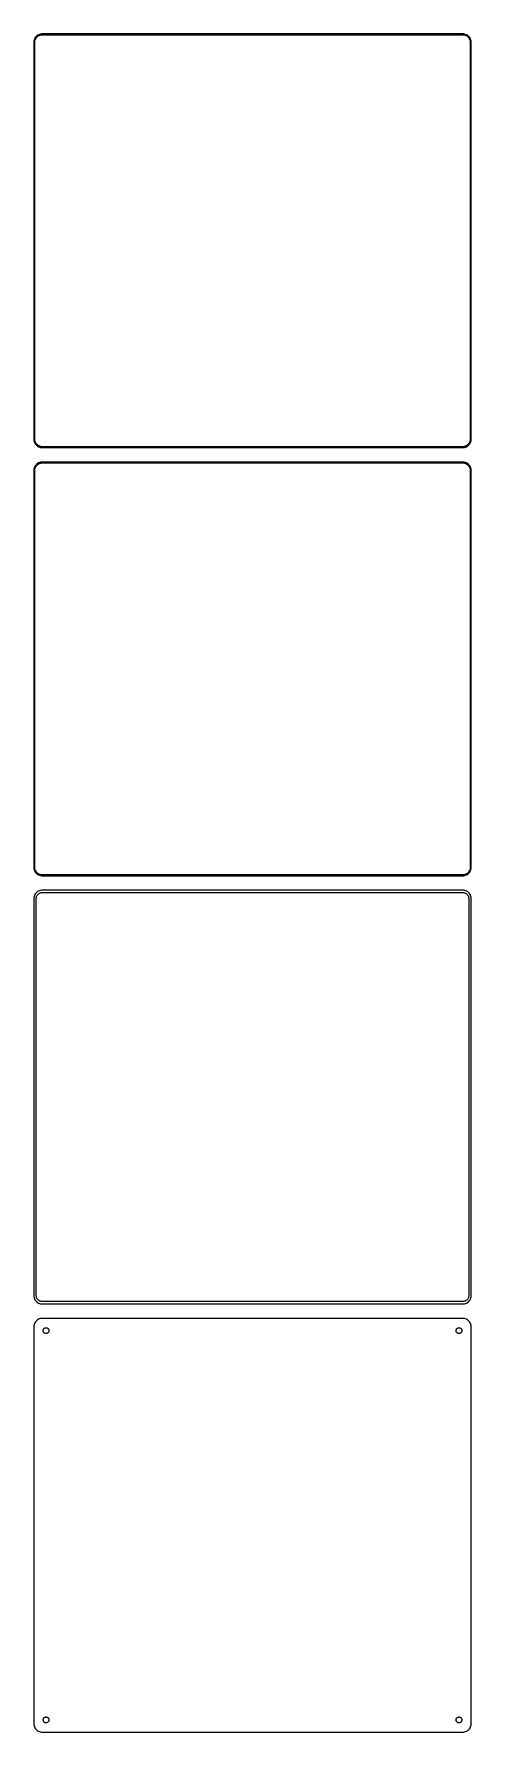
# Model space of a CAD drawing. Header units: metres. Extents: x -135 to 135, y 665 to 1711.
import ezdxf

# ---------------------------------------------------------------- set-up
doc = ezdxf.new("R2010")
doc.units = ezdxf.units.M

msp = doc.modelspace()

# ---------------------------------------------------------------- linework, layer by layer
for p, q in [((-134.961, 1707.13), (-135, 1706.5)), ((-134.843, 1707.74), (-134.961, 1707.13)), ((-134.649, 1708.34), (-134.843, 1707.74)), ((-134.382, 1708.91), (-134.649, 1708.34)), ((-134.5, 1706.25), (-134.463, 1706.85)), ((-134.463, 1706.85), (-134.351, 1707.43)), ((-134.045, 1709.44), (-134.382, 1708.91)), ((-134.351, 1707.43), (-134.166, 1708)), ((-134.166, 1708), (-133.912, 1708.54)), ((-133.645, 1709.92), (-134.045, 1709.44)), ((-133.912, 1708.54), (-133.593, 1709.04)), ((-133.187, 1710.35), (-133.645, 1709.92)), ((-133.593, 1709.04), (-133.213, 1709.5)), ((-133.213, 1709.5), (-132.778, 1709.91)), ((-132.679, 1710.72), (-133.187, 1710.35)), ((-132.778, 1709.91), (-132.295, 1710.26)), ((-132.129, 1711.02), (-132.679, 1710.72)), ((-132.295, 1710.26), (-131.772, 1710.55)), ((-131.545, 1711.26), (-132.129, 1711.02)), ((-131.772, 1710.55), (-131.218, 1710.77)), ((-130.937, 1711.41), (-131.545, 1711.26)), ((-131.218, 1710.77), (-130.64, 1710.92)), ((-130.314, 1711.49), (-130.937, 1711.41)), ((-130.64, 1710.92), (-130.048, 1710.99)), ((130.314, 1711.49), (-130.314, 1711.49)), ((-130.048, 1710.99), (130.048, 1710.99)), ((130.048, 1710.99), (130.64, 1710.92)), ((130.937, 1711.41), (130.314, 1711.49)), ((130.64, 1710.92), (131.218, 1710.77)), ((131.545, 1711.26), (130.937, 1711.41)), ((131.218, 1710.77), (131.772, 1710.55)), ((132.129, 1711.02), (131.545, 1711.26)), ((131.772, 1710.55), (132.295, 1710.26)), ((132.679, 1710.72), (132.129, 1711.02)), ((132.295, 1710.26), (132.778, 1709.91)), ((133.187, 1710.35), (132.679, 1710.72)), ((132.778, 1709.91), (133.213, 1709.5)), ((133.645, 1709.92), (133.187, 1710.35)), ((133.213, 1709.5), (133.593, 1709.04)), ((133.593, 1709.04), (133.912, 1708.54)), ((134.045, 1709.44), (133.645, 1709.92)), ((133.912, 1708.54), (134.166, 1708)), ((134.382, 1708.91), (134.045, 1709.44)), ((134.166, 1708), (134.351, 1707.43)), ((134.351, 1707.43), (134.463, 1706.85)), ((134.649, 1708.34), (134.382, 1708.91)), ((134.463, 1706.85), (134.5, 1706.25)), ((134.843, 1707.74), (134.649, 1708.34)), ((134.961, 1707.13), (134.843, 1707.74)), ((135, 1706.5), (134.961, 1707.13)), ((-135, 1706.5), (-135, 1461.5)), ((-134.5, 1461.75), (-134.5, 1706.25)), ((134.5, 1706.25), (134.5, 1461.75)), ((135, 1461.5), (135, 1706.5)), ((-135, 1461.5), (-134.961, 1460.87)), ((-134.961, 1460.87), (-134.843, 1460.26)), ((-134.843, 1460.26), (-134.649, 1459.66)), ((-134.649, 1459.66), (-134.382, 1459.09)), ((-134.463, 1461.15), (-134.5, 1461.75)), ((-134.351, 1460.57), (-134.463, 1461.15)), ((-134.382, 1459.09), (-134.045, 1458.56)), ((-134.166, 1460), (-134.351, 1460.57)), ((-133.912, 1459.46), (-134.166, 1460)), ((-134.045, 1458.56), (-133.645, 1458.08)), ((-133.593, 1458.96), (-133.912, 1459.46)), ((-133.645, 1458.08), (-133.187, 1457.65)), ((-133.213, 1458.5), (-133.593, 1458.96)), ((-132.778, 1458.09), (-133.213, 1458.5)), ((-133.187, 1457.65), (-132.679, 1457.28)), ((-132.295, 1457.74), (-132.778, 1458.09)), ((-132.679, 1457.28), (-132.129, 1456.98)), ((-131.772, 1457.45), (-132.295, 1457.74)), ((-132.129, 1456.98), (-131.545, 1456.74)), ((-131.218, 1457.23), (-131.772, 1457.45)), ((-131.545, 1456.74), (-130.937, 1456.59)), ((-130.64, 1457.08), (-131.218, 1457.23)), ((-130.937, 1456.59), (-130.314, 1456.51)), ((-130.048, 1457.01), (-130.64, 1457.08)), ((-130.314, 1456.51), (130.314, 1456.51)), ((130.048, 1457.01), (-130.048, 1457.01)), ((130.64, 1457.08), (130.048, 1457.01)), ((130.314, 1456.51), (130.937, 1456.59)), ((131.218, 1457.23), (130.64, 1457.08)), ((130.937, 1456.59), (131.545, 1456.74)), ((131.772, 1457.45), (131.218, 1457.23)), ((131.545, 1456.74), (132.129, 1456.98)), ((132.295, 1457.74), (131.772, 1457.45)), ((132.129, 1456.98), (132.679, 1457.28)), ((132.778, 1458.09), (132.295, 1457.74)), ((132.679, 1457.28), (133.187, 1457.65)), ((133.213, 1458.5), (132.778, 1458.09)), ((133.187, 1457.65), (133.645, 1458.08)), ((133.593, 1458.96), (133.213, 1458.5)), ((133.912, 1459.46), (133.593, 1458.96)), ((133.645, 1458.08), (134.045, 1458.56)), ((134.166, 1460), (133.912, 1459.46)), ((134.045, 1458.56), (134.382, 1459.09)), ((134.351, 1460.57), (134.166, 1460)), ((134.463, 1461.15), (134.351, 1460.57)), ((134.382, 1459.09), (134.649, 1459.66)), ((134.5, 1461.75), (134.463, 1461.15)), ((134.649, 1459.66), (134.843, 1460.26)), ((134.843, 1460.26), (134.961, 1460.87)), ((134.961, 1460.87), (135, 1461.5)), ((-134.382, 1444.91), (-134.649, 1444.34)), ((-134.045, 1445.44), (-134.382, 1444.91)), ((-133.645, 1445.92), (-134.045, 1445.44)), ((-133.912, 1444.54), (-133.593, 1445.04)), ((-133.187, 1446.35), (-133.645, 1445.92)), ((-133.593, 1445.04), (-133.213, 1445.5)), ((-133.213, 1445.5), (-132.778, 1445.91)), ((-132.679, 1446.72), (-133.187, 1446.35)), ((-132.778, 1445.91), (-132.295, 1446.26)), ((-132.129, 1447.02), (-132.679, 1446.72)), ((-132.295, 1446.26), (-131.772, 1446.55)), ((-131.545, 1447.26), (-132.129, 1447.02)), ((-131.772, 1446.55), (-131.218, 1446.77)), ((-130.937, 1447.41), (-131.545, 1447.26)), ((-131.218, 1446.77), (-130.64, 1446.92)), ((-130.314, 1447.49), (-130.937, 1447.41)), ((-130.64, 1446.92), (-130.048, 1446.99)), ((130.314, 1447.49), (-130.314, 1447.49)), ((-130.048, 1446.99), (130.048, 1446.99)), ((130.048, 1446.99), (130.64, 1446.92)), ((130.937, 1447.41), (130.314, 1447.49)), ((130.64, 1446.92), (131.218, 1446.77)), ((131.545, 1447.26), (130.937, 1447.41)), ((131.218, 1446.77), (131.772, 1446.55)), ((132.129, 1447.02), (131.545, 1447.26)), ((131.772, 1446.55), (132.295, 1446.26)), ((132.679, 1446.72), (132.129, 1447.02)), ((132.295, 1446.26), (132.778, 1445.91)), ((133.187, 1446.35), (132.679, 1446.72)), ((132.778, 1445.91), (133.213, 1445.5)), ((133.645, 1445.92), (133.187, 1446.35)), ((133.213, 1445.5), (133.593, 1445.04)), ((133.593, 1445.04), (133.912, 1444.54)), ((134.045, 1445.44), (133.645, 1445.92)), ((134.382, 1444.91), (134.045, 1445.44)), ((134.649, 1444.34), (134.382, 1444.91)), ((-134.961, 1443.13), (-135, 1442.5)), ((-135, 1442.5), (-135, 1197.5)), ((-134.843, 1443.74), (-134.961, 1443.13)), ((-134.649, 1444.34), (-134.843, 1443.74)), ((-134.5, 1442.25), (-134.463, 1442.85)), ((-134.5, 1197.75), (-134.5, 1442.25)), ((-134.463, 1442.85), (-134.351, 1443.43)), ((-134.351, 1443.43), (-134.166, 1444)), ((-134.166, 1444), (-133.912, 1444.54)), ((133.912, 1444.54), (134.166, 1444)), ((134.166, 1444), (134.351, 1443.43)), ((134.351, 1443.43), (134.463, 1442.85)), ((134.463, 1442.85), (134.5, 1442.25)), ((134.5, 1442.25), (134.5, 1197.75)), ((134.843, 1443.74), (134.649, 1444.34)), ((134.961, 1443.13), (134.843, 1443.74)), ((135, 1442.5), (134.961, 1443.13)), ((135, 1197.5), (135, 1442.5)), ((-135, 1197.5), (-134.961, 1196.87)), ((-134.961, 1196.87), (-134.843, 1196.26)), ((-134.843, 1196.26), (-134.649, 1195.66)), ((-134.649, 1195.66), (-134.382, 1195.09)), ((-134.463, 1197.15), (-134.5, 1197.75)), ((-134.351, 1196.57), (-134.463, 1197.15)), ((-134.382, 1195.09), (-134.045, 1194.56)), ((-134.166, 1196), (-134.351, 1196.57)), ((-133.912, 1195.46), (-134.166, 1196)), ((-134.045, 1194.56), (-133.645, 1194.08)), ((-133.593, 1194.96), (-133.912, 1195.46)), ((-133.645, 1194.08), (-133.187, 1193.65)), ((-133.213, 1194.5), (-133.593, 1194.96)), ((-132.778, 1194.09), (-133.213, 1194.5)), ((-133.187, 1193.65), (-132.679, 1193.28)), ((-132.295, 1193.74), (-132.778, 1194.09)), ((-131.772, 1193.45), (-132.295, 1193.74)), ((132.295, 1193.74), (131.772, 1193.45)), ((132.778, 1194.09), (132.295, 1193.74)), ((132.679, 1193.28), (133.187, 1193.65)), ((133.213, 1194.5), (132.778, 1194.09)), ((133.187, 1193.65), (133.645, 1194.08)), ((133.593, 1194.96), (133.213, 1194.5)), ((133.912, 1195.46), (133.593, 1194.96)), ((133.645, 1194.08), (134.045, 1194.56)), ((134.166, 1196), (133.912, 1195.46)), ((134.045, 1194.56), (134.382, 1195.09)), ((134.351, 1196.57), (134.166, 1196)), ((134.463, 1197.15), (134.351, 1196.57)), ((134.382, 1195.09), (134.649, 1195.66)), ((134.5, 1197.75), (134.463, 1197.15)), ((134.649, 1195.66), (134.843, 1196.26)), ((134.843, 1196.26), (134.961, 1196.87)), ((134.961, 1196.87), (135, 1197.5)), ((-132.679, 1193.28), (-132.129, 1192.98)), ((-132.129, 1192.98), (-131.545, 1192.74)), ((-131.545, 1183.26), (-132.129, 1183.02)), ((-131.218, 1193.23), (-131.772, 1193.45)), ((-131.545, 1192.74), (-130.937, 1192.59)), ((-130.937, 1183.41), (-131.545, 1183.26)), ((-130.64, 1193.08), (-131.218, 1193.23)), ((-130.937, 1192.59), (-130.314, 1192.51)), ((-130.314, 1183.49), (-130.937, 1183.41)), ((-130.048, 1193.01), (-130.64, 1193.08)), ((-130.314, 1192.51), (130.314, 1192.51)), ((130.314, 1183.49), (-130.314, 1183.49)), ((130.048, 1193.01), (-130.048, 1193.01)), ((130.64, 1193.08), (130.048, 1193.01)), ((130.314, 1192.51), (130.937, 1192.59)), ((130.937, 1183.41), (130.314, 1183.49)), ((131.218, 1193.23), (130.64, 1193.08)), ((130.937, 1192.59), (131.545, 1192.74)), ((131.545, 1183.26), (130.937, 1183.41)), ((131.772, 1193.45), (131.218, 1193.23)), ((131.545, 1192.74), (132.129, 1192.98)), ((132.129, 1183.02), (131.545, 1183.26)), ((132.129, 1192.98), (132.679, 1193.28)), ((-134.961, 1179.13), (-135, 1178.5)), ((-135, 1178.5), (-135, 933.5)), ((-134.843, 1179.74), (-134.961, 1179.13)), ((-134.649, 1180.34), (-134.843, 1179.74)), ((-134.382, 1180.91), (-134.649, 1180.34)), ((-134.045, 1181.44), (-134.382, 1180.91)), ((-133.645, 1181.92), (-134.045, 1181.44)), ((-133.187, 1182.35), (-133.645, 1181.92)), ((-133.619, 1178.25), (-133.589, 1178.73)), ((-133.619, 933.75), (-133.619, 1178.25)), ((-133.589, 1178.73), (-133.498, 1179.21)), ((-133.498, 1179.21), (-133.348, 1179.67)), ((-133.348, 1179.67), (-133.141, 1180.11)), ((-132.679, 1182.72), (-133.187, 1182.35)), ((-133.141, 1180.11), (-132.88, 1180.52)), ((-132.88, 1180.52), (-132.571, 1180.9)), ((-132.129, 1183.02), (-132.679, 1182.72)), ((-132.571, 1180.9), (-132.216, 1181.23)), ((-132.216, 1181.23), (-131.823, 1181.52)), ((-131.823, 1181.52), (-131.398, 1181.75)), ((-131.398, 1181.75), (-130.946, 1181.93)), ((-130.946, 1181.93), (-130.475, 1182.05)), ((-130.475, 1182.05), (-129.993, 1182.11)), ((-129.993, 1182.11), (129.993, 1182.11)), ((129.993, 1182.11), (130.475, 1182.05)), ((130.475, 1182.05), (130.946, 1181.93)), ((130.946, 1181.93), (131.398, 1181.75)), ((131.398, 1181.75), (131.823, 1181.52)), ((131.823, 1181.52), (132.216, 1181.23)), ((132.679, 1182.72), (132.129, 1183.02)), ((132.216, 1181.23), (132.571, 1180.9)), ((132.571, 1180.9), (132.88, 1180.52)), ((133.187, 1182.35), (132.679, 1182.72)), ((132.88, 1180.52), (133.141, 1180.11)), ((133.141, 1180.11), (133.348, 1179.67)), ((133.645, 1181.92), (133.187, 1182.35)), ((133.348, 1179.67), (133.498, 1179.21)), ((133.498, 1179.21), (133.589, 1178.73)), ((133.589, 1178.73), (133.619, 1178.25)), ((133.619, 1178.25), (133.619, 933.75)), ((134.045, 1181.44), (133.645, 1181.92)), ((134.382, 1180.91), (134.045, 1181.44)), ((134.649, 1180.34), (134.382, 1180.91)), ((134.843, 1179.74), (134.649, 1180.34)), ((134.961, 1179.13), (134.843, 1179.74)), ((135, 1178.5), (134.961, 1179.13)), ((135, 933.5), (135, 1178.5)), ((-135, 933.5), (-134.961, 932.873)), ((-134.961, 932.873), (-134.843, 932.257)), ((-134.843, 932.257), (-134.649, 931.659)), ((-133.589, 933.265), (-133.619, 933.75)), ((-133.498, 932.788), (-133.589, 933.265)), ((-133.348, 932.326), (-133.498, 932.788)), ((-133.141, 931.886), (-133.348, 932.326)), ((-132.88, 931.476), (-133.141, 931.886)), ((133.141, 931.886), (132.88, 931.476)), ((133.348, 932.326), (133.141, 931.886)), ((133.498, 932.788), (133.348, 932.326)), ((133.589, 933.265), (133.498, 932.788)), ((133.619, 933.75), (133.589, 933.265)), ((134.649, 931.659), (134.843, 932.257)), ((134.843, 932.257), (134.961, 932.873)), ((134.961, 932.873), (135, 933.5)), ((-134.649, 931.659), (-134.382, 931.091)), ((-134.382, 931.091), (-134.045, 930.561)), ((-134.045, 930.561), (-133.645, 930.077)), ((-133.645, 930.077), (-133.187, 929.647)), ((-133.187, 929.647), (-132.679, 929.278)), ((-132.571, 931.101), (-132.88, 931.476)), ((-132.679, 929.278), (-132.129, 928.976)), ((-132.216, 930.769), (-132.571, 931.101)), ((-131.823, 930.483), (-132.216, 930.769)), ((-132.129, 928.976), (-131.545, 928.745)), ((-131.398, 930.249), (-131.823, 930.483)), ((-131.545, 928.745), (-130.937, 928.589)), ((-130.946, 930.07), (-131.398, 930.249)), ((-130.475, 929.949), (-130.946, 930.07)), ((-130.937, 928.589), (-130.314, 928.51)), ((-129.993, 929.888), (-130.475, 929.949)), ((-130.314, 928.51), (130.314, 928.51)), ((129.993, 929.888), (-129.993, 929.888)), ((130.475, 929.949), (129.993, 929.888)), ((130.314, 928.51), (130.937, 928.589)), ((130.946, 930.07), (130.475, 929.949)), ((130.937, 928.589), (131.545, 928.745)), ((131.398, 930.249), (130.946, 930.07)), ((131.823, 930.483), (131.398, 930.249)), ((131.545, 928.745), (132.129, 928.976)), ((132.216, 930.769), (131.823, 930.483)), ((132.129, 928.976), (132.679, 929.278)), ((132.571, 931.101), (132.216, 930.769)), ((132.88, 931.476), (132.571, 931.101)), ((132.679, 929.278), (133.187, 929.647)), ((133.187, 929.647), (133.645, 930.077)), ((133.645, 930.077), (134.045, 930.561)), ((134.045, 930.561), (134.382, 931.091)), ((134.382, 931.091), (134.649, 931.659)), ((-134.961, 915.127), (-135, 914.5)), ((-135, 914.5), (-135, 669.5)), ((-134.843, 915.743), (-134.961, 915.127)), ((-134.649, 916.341), (-134.843, 915.743)), ((-134.382, 916.909), (-134.649, 916.341)), ((-134.045, 917.439), (-134.382, 916.909)), ((-133.645, 917.923), (-134.045, 917.439)), ((-133.187, 918.353), (-133.645, 917.923)), ((-132.679, 918.722), (-133.187, 918.353)), ((-132.129, 919.024), (-132.679, 918.722)), ((-131.545, 919.255), (-132.129, 919.024)), ((-130.937, 919.411), (-131.545, 919.255)), ((-130.314, 919.49), (-130.937, 919.411)), ((130.314, 919.49), (-130.314, 919.49)), ((-129.3, 912), (-129.286, 912.226)), ((-129.286, 911.774), (-129.3, 912)), ((-129.286, 912.226), (-129.243, 912.448)), ((-129.243, 911.552), (-129.286, 911.774)), ((-129.243, 912.448), (-129.174, 912.663)), ((-129.174, 911.337), (-129.243, 911.552)), ((-129.174, 912.663), (-129.077, 912.867)), ((-129.077, 911.133), (-129.174, 911.337)), ((-129.077, 912.867), (-128.956, 913.058)), ((-128.956, 910.942), (-129.077, 911.133)), ((-128.956, 913.058), (-128.812, 913.232)), ((-128.812, 910.768), (-128.956, 910.942)), ((-128.812, 913.232), (-128.647, 913.387)), ((-128.647, 913.387), (-128.464, 913.52)), ((-128.464, 913.52), (-128.266, 913.629)), ((-128.266, 913.629), (-128.056, 913.712)), ((-128.056, 913.712), (-127.837, 913.768)), ((-127.837, 913.768), (-127.613, 913.796)), ((-127.613, 913.796), (-127.387, 913.796)), ((-127.387, 913.796), (-127.163, 913.768)), ((-127.163, 913.768), (-126.944, 913.712)), ((-126.944, 913.712), (-126.734, 913.629)), ((-126.734, 913.629), (-126.536, 913.52)), ((-126.536, 913.52), (-126.353, 913.387)), ((-126.353, 913.387), (-126.188, 913.232)), ((-126.188, 913.232), (-126.044, 913.058)), ((-126.044, 910.942), (-126.188, 910.768)), ((-126.044, 913.058), (-125.923, 912.867)), ((-125.923, 911.133), (-126.044, 910.942)), ((-125.923, 912.867), (-125.826, 912.663)), ((-125.826, 911.337), (-125.923, 911.133)), ((-125.826, 912.663), (-125.757, 912.448)), ((-125.757, 911.552), (-125.826, 911.337)), ((-125.757, 912.448), (-125.714, 912.226)), ((-125.714, 911.774), (-125.757, 911.552)), ((-125.714, 912.226), (-125.7, 912)), ((-125.7, 912), (-125.714, 911.774)), ((125.7, 912), (125.714, 912.226)), ((125.714, 911.774), (125.7, 912)), ((125.714, 912.226), (125.757, 912.448)), ((125.757, 911.552), (125.714, 911.774)), ((125.757, 912.448), (125.826, 912.663)), ((125.826, 911.337), (125.757, 911.552)), ((125.826, 912.663), (125.923, 912.867)), ((125.923, 911.133), (125.826, 911.337)), ((125.923, 912.867), (126.044, 913.058)), ((126.044, 910.942), (125.923, 911.133)), ((126.044, 913.058), (126.188, 913.232)), ((126.188, 910.768), (126.044, 910.942)), ((126.188, 913.232), (126.353, 913.387)), ((126.353, 913.387), (126.536, 913.52)), ((126.536, 913.52), (126.734, 913.629)), ((126.734, 913.629), (126.944, 913.712)), ((126.944, 913.712), (127.163, 913.768)), ((127.163, 913.768), (127.387, 913.796)), ((127.387, 913.796), (127.613, 913.796)), ((127.613, 913.796), (127.837, 913.768)), ((127.837, 913.768), (128.056, 913.712)), ((128.056, 913.712), (128.266, 913.629)), ((128.266, 913.629), (128.464, 913.52)), ((128.464, 913.52), (128.647, 913.387)), ((128.647, 913.387), (128.812, 913.232)), ((128.812, 913.232), (128.956, 913.058)), ((128.956, 910.942), (128.812, 910.768)), ((128.956, 913.058), (129.077, 912.867)), ((129.077, 911.133), (128.956, 910.942)), ((129.077, 912.867), (129.174, 912.663)), ((129.174, 911.337), (129.077, 911.133)), ((129.174, 912.663), (129.243, 912.448)), ((129.243, 911.552), (129.174, 911.337)), ((129.243, 912.448), (129.286, 912.226)), ((129.286, 911.774), (129.243, 911.552)), ((129.286, 912.226), (129.3, 912)), ((129.3, 912), (129.286, 911.774)), ((130.937, 919.411), (130.314, 919.49)), ((131.545, 919.255), (130.937, 919.411)), ((132.129, 919.024), (131.545, 919.255)), ((132.679, 918.722), (132.129, 919.024)), ((133.187, 918.353), (132.679, 918.722)), ((133.645, 917.923), (133.187, 918.353)), ((134.045, 917.439), (133.645, 917.923)), ((134.382, 916.909), (134.045, 917.439)), ((134.649, 916.341), (134.382, 916.909)), ((134.843, 915.743), (134.649, 916.341)), ((134.961, 915.127), (134.843, 915.743)), ((135, 914.5), (134.961, 915.127)), ((135, 669.5), (135, 914.5)), ((-128.647, 910.613), (-128.812, 910.768)), ((-128.464, 910.48), (-128.647, 910.613)), ((-128.266, 910.371), (-128.464, 910.48)), ((-128.056, 910.288), (-128.266, 910.371)), ((-127.837, 910.232), (-128.056, 910.288)), ((-127.613, 910.204), (-127.837, 910.232)), ((-127.387, 910.204), (-127.613, 910.204)), ((-127.163, 910.232), (-127.387, 910.204)), ((-126.944, 910.288), (-127.163, 910.232)), ((-126.734, 910.371), (-126.944, 910.288)), ((-126.536, 910.48), (-126.734, 910.371)), ((-126.353, 910.613), (-126.536, 910.48)), ((-126.188, 910.768), (-126.353, 910.613)), ((126.353, 910.613), (126.188, 910.768)), ((126.536, 910.48), (126.353, 910.613)), ((126.734, 910.371), (126.536, 910.48)), ((126.944, 910.288), (126.734, 910.371)), ((127.163, 910.232), (126.944, 910.288)), ((127.387, 910.204), (127.163, 910.232)), ((127.613, 910.204), (127.387, 910.204)), ((127.837, 910.232), (127.613, 910.204)), ((128.056, 910.288), (127.837, 910.232)), ((128.266, 910.371), (128.056, 910.288)), ((128.464, 910.48), (128.266, 910.371)), ((128.647, 910.613), (128.464, 910.48)), ((128.812, 910.768), (128.647, 910.613)), ((-129.3, 672), (-129.286, 672.226)), ((-129.286, 671.774), (-129.3, 672)), ((-129.286, 672.226), (-129.243, 672.448)), ((-129.243, 671.552), (-129.286, 671.774)), ((-129.243, 672.448), (-129.174, 672.663)), ((-129.174, 671.337), (-129.243, 671.552)), ((-129.174, 672.663), (-129.077, 672.867)), ((-129.077, 671.133), (-129.174, 671.337)), ((-129.077, 672.867), (-128.956, 673.058)), ((-128.956, 670.942), (-129.077, 671.133)), ((-128.956, 673.058), (-128.812, 673.232)), ((-128.812, 670.768), (-128.956, 670.942)), ((-128.812, 673.232), (-128.647, 673.387)), ((-128.647, 670.613), (-128.812, 670.768)), ((-128.647, 673.387), (-128.464, 673.52)), ((-128.464, 670.48), (-128.647, 670.613)), ((-128.464, 673.52), (-128.266, 673.629)), ((-128.266, 670.371), (-128.464, 670.48)), ((-128.266, 673.629), (-128.056, 673.712)), ((-128.056, 670.288), (-128.266, 670.371)), ((-128.056, 673.712), (-127.837, 673.768)), ((-127.837, 670.232), (-128.056, 670.288)), ((-127.837, 673.768), (-127.613, 673.796)), ((-127.613, 670.204), (-127.837, 670.232)), ((-127.613, 673.796), (-127.387, 673.796)), ((-127.387, 670.204), (-127.613, 670.204)), ((-127.387, 673.796), (-127.163, 673.768)), ((-127.163, 670.232), (-127.387, 670.204)), ((-127.163, 673.768), (-126.944, 673.712)), ((-126.944, 670.288), (-127.163, 670.232)), ((-126.944, 673.712), (-126.734, 673.629)), ((-126.734, 670.371), (-126.944, 670.288)), ((-126.734, 673.629), (-126.536, 673.52)), ((-126.536, 670.48), (-126.734, 670.371)), ((-126.536, 673.52), (-126.353, 673.387)), ((-126.353, 670.613), (-126.536, 670.48)), ((-126.353, 673.387), (-126.188, 673.232)), ((-126.188, 670.768), (-126.353, 670.613)), ((-126.188, 673.232), (-126.044, 673.058)), ((-126.044, 670.942), (-126.188, 670.768)), ((-126.044, 673.058), (-125.923, 672.867)), ((-125.923, 671.133), (-126.044, 670.942)), ((-125.923, 672.867), (-125.826, 672.663)), ((-125.826, 671.337), (-125.923, 671.133)), ((-125.826, 672.663), (-125.757, 672.448)), ((-125.757, 671.552), (-125.826, 671.337)), ((-125.757, 672.448), (-125.714, 672.226)), ((-125.714, 671.774), (-125.757, 671.552)), ((-125.714, 672.226), (-125.7, 672)), ((-125.7, 672), (-125.714, 671.774)), ((125.7, 672), (125.714, 672.226)), ((125.714, 671.774), (125.7, 672)), ((125.714, 672.226), (125.757, 672.448)), ((125.757, 671.552), (125.714, 671.774)), ((125.757, 672.448), (125.826, 672.663)), ((125.826, 671.337), (125.757, 671.552)), ((125.826, 672.663), (125.923, 672.867)), ((125.923, 671.133), (125.826, 671.337)), ((125.923, 672.867), (126.044, 673.058)), ((126.044, 670.942), (125.923, 671.133)), ((126.044, 673.058), (126.188, 673.232)), ((126.188, 670.768), (126.044, 670.942)), ((126.188, 673.232), (126.353, 673.387)), ((126.353, 670.613), (126.188, 670.768)), ((126.353, 673.387), (126.536, 673.52)), ((126.536, 670.48), (126.353, 670.613)), ((126.536, 673.52), (126.734, 673.629)), ((126.734, 670.371), (126.536, 670.48)), ((126.734, 673.629), (126.944, 673.712)), ((126.944, 670.288), (126.734, 670.371)), ((126.944, 673.712), (127.163, 673.768)), ((127.163, 670.232), (126.944, 670.288)), ((127.163, 673.768), (127.387, 673.796)), ((127.387, 670.204), (127.163, 670.232)), ((127.387, 673.796), (127.613, 673.796)), ((127.613, 670.204), (127.387, 670.204)), ((127.613, 673.796), (127.837, 673.768)), ((127.837, 670.232), (127.613, 670.204)), ((127.837, 673.768), (128.056, 673.712)), ((128.056, 670.288), (127.837, 670.232)), ((128.056, 673.712), (128.266, 673.629)), ((128.266, 670.371), (128.056, 670.288)), ((128.266, 673.629), (128.464, 673.52)), ((128.464, 670.48), (128.266, 670.371)), ((128.464, 673.52), (128.647, 673.387)), ((128.647, 670.613), (128.464, 670.48)), ((128.647, 673.387), (128.812, 673.232)), ((128.812, 670.768), (128.647, 670.613)), ((128.812, 673.232), (128.956, 673.058)), ((128.956, 670.942), (128.812, 670.768)), ((128.956, 673.058), (129.077, 672.867)), ((129.077, 671.133), (128.956, 670.942)), ((129.077, 672.867), (129.174, 672.663)), ((129.174, 671.337), (129.077, 671.133)), ((129.174, 672.663), (129.243, 672.448)), ((129.243, 671.552), (129.174, 671.337)), ((129.243, 672.448), (129.286, 672.226)), ((129.286, 671.774), (129.243, 671.552)), ((129.286, 672.226), (129.3, 672)), ((129.3, 672), (129.286, 671.774)), ((-135, 669.5), (-134.961, 668.873)), ((-134.961, 668.873), (-134.843, 668.257)), ((-134.843, 668.257), (-134.649, 667.659)), ((-134.649, 667.659), (-134.382, 667.091)), ((-134.382, 667.091), (-134.045, 666.561)), ((-134.045, 666.561), (-133.645, 666.077)), ((-133.645, 666.077), (-133.187, 665.647)), ((-133.187, 665.647), (-132.679, 665.278)), ((-132.679, 665.278), (-132.129, 664.976)), ((-132.129, 664.976), (-131.545, 664.745)), ((-131.545, 664.745), (-130.937, 664.589)), ((-130.937, 664.589), (-130.314, 664.51)), ((-130.314, 664.51), (130.314, 664.51)), ((130.314, 664.51), (130.937, 664.589)), ((130.937, 664.589), (131.545, 664.745)), ((131.545, 664.745), (132.129, 664.976)), ((132.129, 664.976), (132.679, 665.278)), ((132.679, 665.278), (133.187, 665.647)), ((133.187, 665.647), (133.645, 666.077)), ((133.645, 666.077), (134.045, 666.561)), ((134.045, 666.561), (134.382, 667.091)), ((134.382, 667.091), (134.649, 667.659)), ((134.649, 667.659), (134.843, 668.257)), ((134.843, 668.257), (134.961, 668.873)), ((134.961, 668.873), (135, 669.5))]:
    msp.add_line(p, q)

doc.saveas('drawing.dxf')
